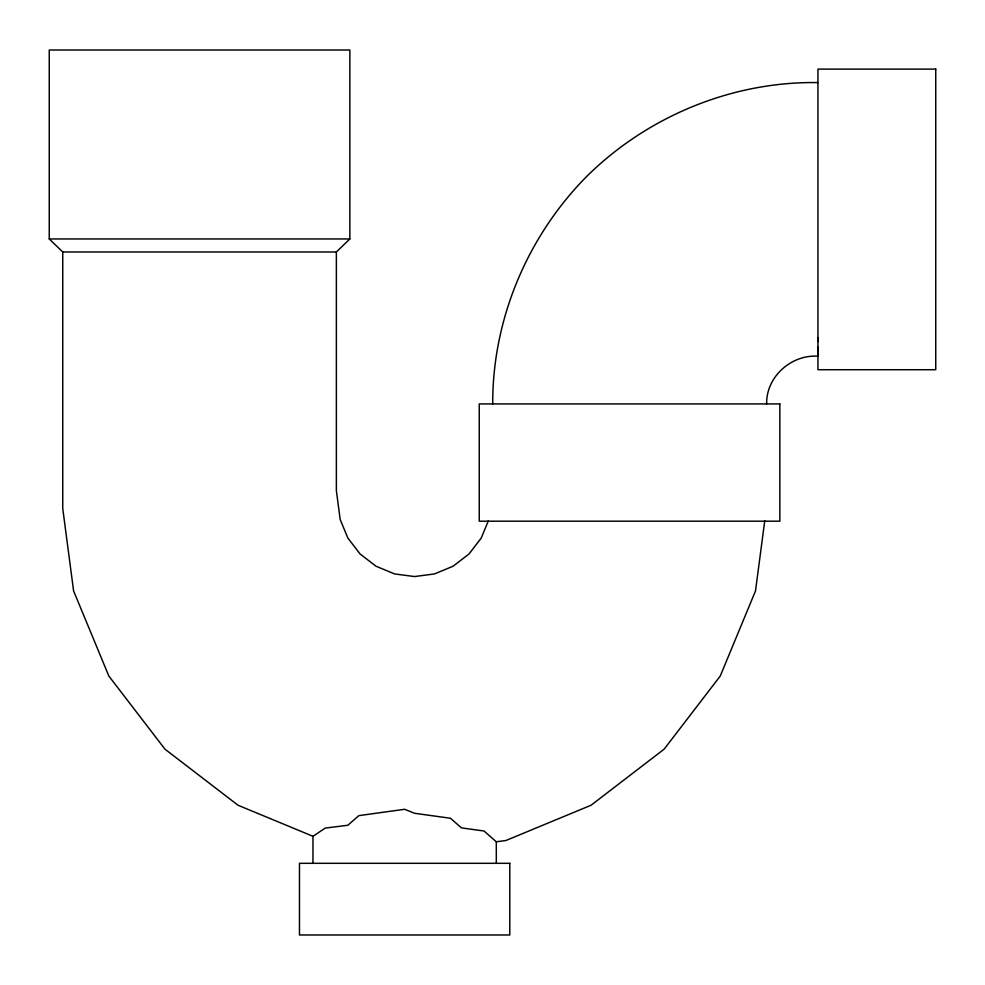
<?xml version="1.0" encoding="UTF-8"?>
<svg xmlns="http://www.w3.org/2000/svg" width="985" height="985" viewBox="0 0 985 985"><rect width="100%" height="100%" fill="white"/><g stroke="black" fill="none" stroke-linecap="round" stroke-linejoin="round"><path stroke-width="1.48" d="M818.042 347.237L817.944 356.225C791.349 354.341 766.059 376.861 766.662 403.838M764.754 520.733L755.507 590.914L720.244 676.055L664.149 749.154L591.049 805.25L505.908 840.513L496.305 841.781L484.017 831.008L461.448 827.88L450.465 818.252L414.55 813.278L404.638 809.288L358.799 815.642L347.828 825.27L325.247 828.077L312.971 836.29L238.05 805.25L164.951 749.154L108.855 676.055L73.592 590.914L62.745 508.519L62.745 251.988L49.25 238.949L49.25 50.013L349.86 50.013L349.86 238.949L336.365 251.988L62.745 251.988M488.375 520.806L481.234 538.056L468.995 554.001L453.051 566.24L434.483 573.935L414.55 576.557L394.616 573.935L376.048 566.24L360.104 554.001L347.865 538.056L340.17 519.489L336.365 490.592L336.365 251.988M817.944 82.592C732.224 81.263 647.453 116.267 586.641 176.5C528.416 235.366 493.62 316.53 492.734 399.442L492.734 403.924M49.25 238.949L349.86 238.949M817.944 337.892L818.055 341.524M496.305 841.781L496.305 863.316M312.971 836.29L312.971 863.316M935.75 69.11L817.944 69.11L817.944 369.72L935.75 369.72L935.75 69.11M779.849 403.924L479.239 403.924L479.239 521.188L779.849 521.188L779.849 403.924M509.787 863.316L299.477 863.316L299.477 934.987L509.787 934.987L509.787 863.316"/></g></svg>
